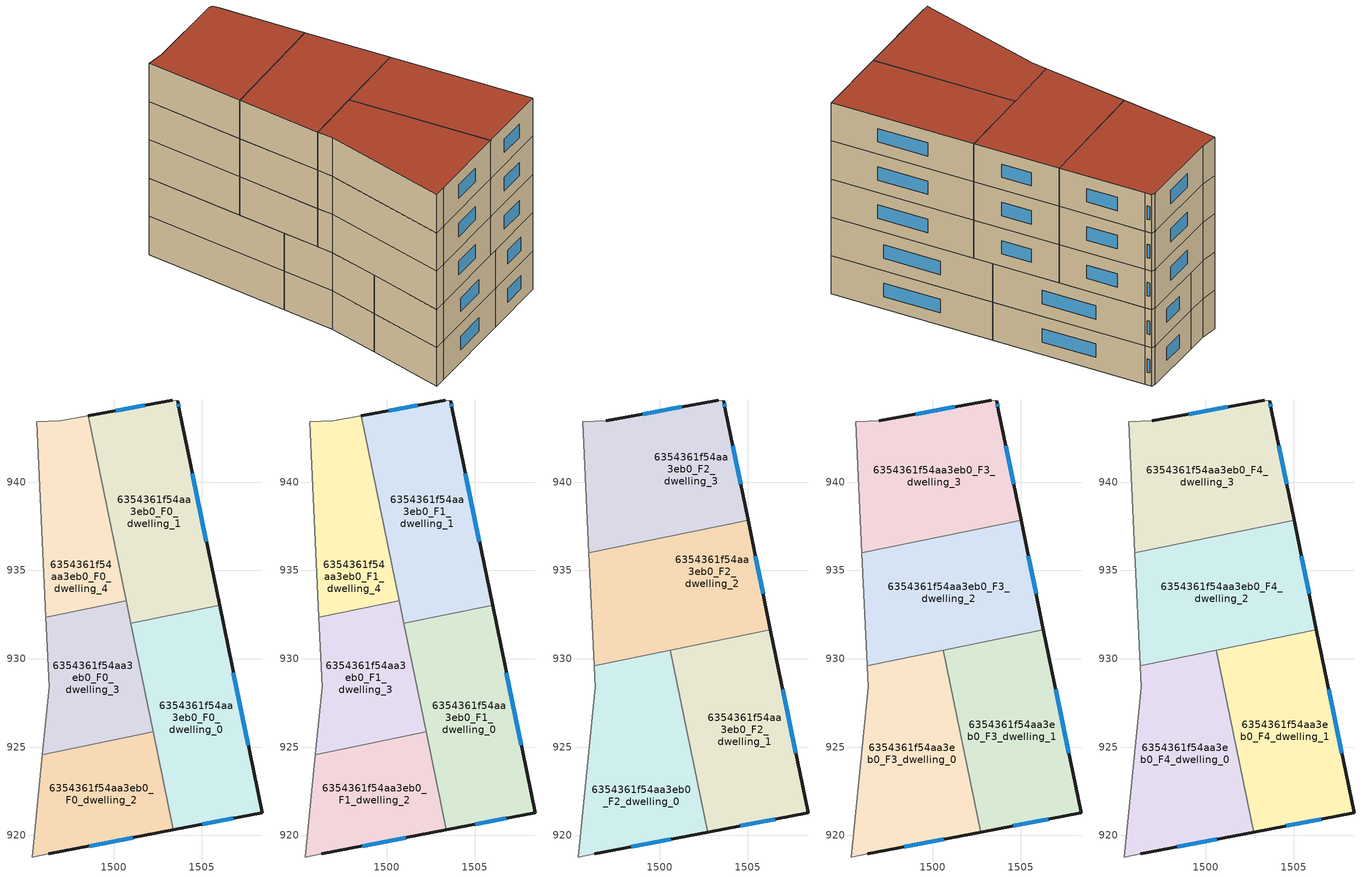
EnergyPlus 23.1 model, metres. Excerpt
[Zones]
6354361f54aa3eb0_F0_dwelling_0
 floor ground (EU_floor_Construction): 1505.99,933.03 1508.41,921.28 1503.38,920.31 1500.98,932 z0
 wall outside (EU_wall_Construction): 1503.38,920.31 1508.41,921.28 1505.99,933.03 z0:3
 wall to 6354361f54aa3eb0_F0_dwelling_1 (EU_wall_Construction): 1505.99,933.03 1500.98,932 z0:3
 wall to 6354361f54aa3eb0_F0_dwelling_3 (EU_wall_Construction): 1500.98,932 1502.24,925.86 z0:3
 wall to 6354361f54aa3eb0_F0_dwelling_2 (EU_wall_Construction): 1502.24,925.86 1503.38,920.31 z0:3
 window (EU_Window_Construction): 1507.62,925.1 1506.78,929.21 / 1505.01,920.63 1506.77,920.97 z0.98:2.02
6354361f54aa3eb0_F0_dwelling_1
 floor ground (EU_floor_Construction): 1503.72,944.1 1505.99,933.03 1500.98,932 1498.56,943.76 1503.32,944.65 1503.62,944.6 z0
 wall outside (EU_wall_Construction): 1503.32,944.65 1498.56,943.76 / 1505.99,933.03 1503.72,944.1 1503.62,944.6 z0:3
 wall adiabatic (EU_wall_Construction): 1503.62,944.6 1503.32,944.65 z0:3
 wall to 6354361f54aa3eb0_F0_dwelling_4 (EU_wall_Construction): 1498.56,943.76 1500.71,933.3 z0:3
 wall to 6354361f54aa3eb0_F0_dwelling_3 (EU_wall_Construction): 1500.71,933.3 1500.98,932 z0:3
 window (EU_Window_Construction): 1501.77,944.36 1500.1,944.05 / 1503.68,944.26 1503.65,944.44 / 1505.25,936.63 1504.46,940.5 z0.98:2.02
6354361f54aa3eb0_F0_dwelling_2
 floor ground (EU_floor_Construction): 1502.24,925.86 1503.38,920.31 1496.33,918.95 1495.4,918.78 1495.97,924.57 z0
 wall outside (EU_wall_Construction): 1496.33,918.95 1503.38,920.31 z0:3
 wall adiabatic (EU_wall_Construction): 1495.97,924.57 1495.4,918.78 1496.33,918.95 z0:3
 wall to 6354361f54aa3eb0_F0_dwelling_3 (EU_wall_Construction): 1502.24,925.86 1495.97,924.57 z0:3
 window (EU_Window_Construction): 1498.62,919.39 1501.09,919.87 z0.98:2.02
6354361f54aa3eb0_F0_dwelling_3
 floor ground (EU_floor_Construction): 1500.71,933.3 1502.24,925.86 1495.97,924.57 1496.35,928.42 1496.16,932.36 z0
 wall adiabatic (EU_wall_Construction): 1496.16,932.36 1496.35,928.42 1495.97,924.57 z0:3
 wall to 6354361f54aa3eb0_F0_dwelling_4 (EU_wall_Construction): 1500.71,933.3 1496.16,932.36 z0:3
6354361f54aa3eb0_F0_dwelling_4
 floor ground (EU_floor_Construction): 1498.56,943.76 1500.71,933.3 1496.16,932.36 1495.65,943.41 1496.98,943.47 z0
 wall adiabatic (EU_wall_Construction): 1498.56,943.76 1496.98,943.47 1495.65,943.41 1496.16,932.36 z0:3
6354361f54aa3eb0_F1_dwelling_0
 floor to 6354361f54aa3eb0_F0_dwelling_0 (EU_floor_Construction): 1505.99,933.03 1508.41,921.28 1503.38,920.31 1500.98,932 z3
 wall outside (EU_wall_Construction): 1503.38,920.31 1508.41,921.28 1505.99,933.03 z3:6
 wall to 6354361f54aa3eb0_F1_dwelling_1 (EU_wall_Construction): 1505.99,933.03 1500.98,932 z3:6
 wall to 6354361f54aa3eb0_F1_dwelling_3 (EU_wall_Construction): 1500.98,932 1502.24,925.86 z3:6
 wall to 6354361f54aa3eb0_F1_dwelling_2 (EU_wall_Construction): 1502.24,925.86 1503.38,920.31 z3:6
 window (EU_Window_Construction): 1507.62,925.1 1506.78,929.21 / 1505.01,920.63 1506.77,920.97 z3.98:5.02
6354361f54aa3eb0_F1_dwelling_1
 floor to 6354361f54aa3eb0_F0_dwelling_1 (EU_floor_Construction): 1503.72,944.1 1505.99,933.03 1500.98,932 1498.56,943.76 1503.32,944.65 1503.62,944.6 z3
 wall outside (EU_wall_Construction): 1503.32,944.65 1498.56,943.76 / 1505.99,933.03 1503.72,944.1 1503.62,944.6 z3:6
 wall adiabatic (EU_wall_Construction): 1503.62,944.6 1503.32,944.65 z3:6
 wall to 6354361f54aa3eb0_F1_dwelling_4 (EU_wall_Construction): 1498.56,943.76 1500.71,933.3 z3:6
 wall to 6354361f54aa3eb0_F1_dwelling_3 (EU_wall_Construction): 1500.71,933.3 1500.98,932 z3:6
 window (EU_Window_Construction): 1501.77,944.36 1500.1,944.05 / 1503.68,944.26 1503.65,944.44 / 1505.25,936.63 1504.46,940.5 z3.98:5.02
6354361f54aa3eb0_F1_dwelling_2
 floor to 6354361f54aa3eb0_F0_dwelling_2 (EU_floor_Construction): 1502.24,925.86 1503.38,920.31 1496.33,918.95 1495.4,918.78 1495.97,924.57 z3
 wall outside (EU_wall_Construction): 1496.33,918.95 1503.38,920.31 z3:6
 wall adiabatic (EU_wall_Construction): 1495.97,924.57 1495.4,918.78 1496.33,918.95 z3:6
 wall to 6354361f54aa3eb0_F1_dwelling_3 (EU_wall_Construction): 1502.24,925.86 1495.97,924.57 z3:6
 window (EU_Window_Construction): 1498.62,919.39 1501.09,919.87 z3.98:5.02
6354361f54aa3eb0_F1_dwelling_3
 floor to 6354361f54aa3eb0_F0_dwelling_3 (EU_floor_Construction): 1500.71,933.3 1502.24,925.86 1495.97,924.57 1496.35,928.42 1496.16,932.36 z3
 wall adiabatic (EU_wall_Construction): 1496.16,932.36 1496.35,928.42 1495.97,924.57 z3:6
 wall to 6354361f54aa3eb0_F1_dwelling_4 (EU_wall_Construction): 1500.71,933.3 1496.16,932.36 z3:6
6354361f54aa3eb0_F1_dwelling_4
 floor to 6354361f54aa3eb0_F0_dwelling_4 (EU_floor_Construction): 1498.56,943.76 1500.71,933.3 1496.16,932.36 1495.65,943.41 1496.98,943.47 z3
 wall adiabatic (EU_wall_Construction): 1498.56,943.76 1496.98,943.47 1495.65,943.41 1496.16,932.36 z3:6
6354361f54aa3eb0_F2_dwelling_0
 floor to 6354361f54aa3eb0_F1_dwelling_2 (EU_floor_Construction): 1501.57,925.72 1502.71,920.18 1496.33,918.95 1495.4,918.78 1495.97,924.57 z6
 floor to 6354361f54aa3eb0_F1_dwelling_3 (EU_floor_Construction): 1500.59,930.49 1501.57,925.72 1495.97,924.57 1496.35,928.42 1496.29,929.61 z6
 wall outside (EU_wall_Construction): 1496.33,918.95 1502.71,920.18 z6:9
 wall to 6354361f54aa3eb0_F2_dwelling_1 (EU_wall_Construction): 1502.71,920.18 1500.59,930.49 z6:9
 wall adiabatic (EU_wall_Construction): 1496.29,929.61 1496.35,928.42 1495.4,918.78 1496.33,918.95 z6:9
 wall to 6354361f54aa3eb0_F2_dwelling_2 (EU_wall_Construction): 1500.59,930.49 1496.29,929.61 z6:9
 window (EU_Window_Construction): 1498.4,919.35 1500.63,919.78 z6.98:8.02
6354361f54aa3eb0_F2_dwelling_1
 floor to 6354361f54aa3eb0_F1_dwelling_0 (EU_floor_Construction): 1506.27,931.66 1508.41,921.28 1503.38,920.31 1501.26,930.63 z6
 floor to 6354361f54aa3eb0_F1_dwelling_2 (EU_floor_Construction): 1502.24,925.86 1503.38,920.31 1502.71,920.18 1501.57,925.72 z6
 floor to 6354361f54aa3eb0_F1_dwelling_3 (EU_floor_Construction): 1501.26,930.63 1502.24,925.86 1501.57,925.72 1500.59,930.49 z6
 wall outside (EU_wall_Construction): 1502.71,920.18 1508.41,921.28 1506.27,931.66 z6:9
 wall to 6354361f54aa3eb0_F2_dwelling_2 (EU_wall_Construction): 1506.27,931.66 1500.59,930.49 z6:9
 window (EU_Window_Construction): 1504.56,920.54 1506.55,920.92 / 1507.71,924.66 1506.97,928.28 z6.98:8.02
6354361f54aa3eb0_F2_dwelling_2
 floor to 6354361f54aa3eb0_F1_dwelling_4 (EU_floor_Construction): 1499.99,936.81 1500.71,933.3 1496.16,932.36 1495.99,935.99 z6
 floor to 6354361f54aa3eb0_F1_dwelling_1 (EU_floor_Construction): 1505,937.85 1505.99,933.03 1500.98,932 1499.99,936.81 z6
 floor to 6354361f54aa3eb0_F1_dwelling_3 (EU_floor_Construction): 1500.71,933.3 1501.26,930.63 1496.29,929.61 1496.16,932.36 z6
 floor to 6354361f54aa3eb0_F1_dwelling_0 (EU_floor_Construction): 1505.99,933.03 1506.27,931.66 1501.26,930.63 1500.98,932 z6
 wall outside (EU_wall_Construction): 1506.27,931.66 1505,937.85 z6:9
 wall to 6354361f54aa3eb0_F2_dwelling_3 (EU_wall_Construction): 1505,937.85 1495.99,935.99 z6:9
 wall adiabatic (EU_wall_Construction): 1495.99,935.99 1496.29,929.61 z6:9
 window (EU_Window_Construction): 1505.86,933.67 1505.41,935.83 z6.98:8.02
6354361f54aa3eb0_F2_dwelling_3
 floor to 6354361f54aa3eb0_F1_dwelling_1 (EU_floor_Construction): 1503.62,944.6 1503.72,944.1 1505,937.85 1499.99,936.81 1498.56,943.76 1503.32,944.65 z6
 floor to 6354361f54aa3eb0_F1_dwelling_4 (EU_floor_Construction): 1498.56,943.76 1499.99,936.81 1495.99,935.99 1495.65,943.41 1496.98,943.47 z6
 wall outside (EU_wall_Construction): 1503.32,944.65 1496.98,943.47 / 1505,937.85 1503.72,944.1 1503.62,944.6 z6:9
 wall adiabatic (EU_wall_Construction): 1496.98,943.47 1495.65,943.41 1495.99,935.99 / 1503.62,944.6 1503.32,944.65 z6:9
 window (EU_Window_Construction): 1501.25,944.27 1499.04,943.85 / 1503.68,944.26 1503.65,944.44 / 1504.58,939.88 1504.13,942.07 z6.98:8.02
6354361f54aa3eb0_F3_dwelling_0
 floor to 6354361f54aa3eb0_F2_dwelling_0 (EU_floor_Construction): 1500.59,930.49 1502.71,920.18 1496.33,918.95 1495.4,918.78 1496.35,928.42 1496.29,929.61 z9
 wall outside (EU_wall_Construction): 1496.33,918.95 1502.71,920.18 z9:12
 wall to 6354361f54aa3eb0_F3_dwelling_1 (EU_wall_Construction): 1502.71,920.18 1500.59,930.49 z9:12
 wall adiabatic (EU_wall_Construction): 1496.29,929.61 1496.35,928.42 1495.4,918.78 1496.33,918.95 z9:12
 wall to 6354361f54aa3eb0_F3_dwelling_2 (EU_wall_Construction): 1500.59,930.49 1496.29,929.61 z9:12
 window (EU_Window_Construction): 1498.4,919.35 1500.63,919.78 z9.98:11.02
6354361f54aa3eb0_F3_dwelling_1
 floor to 6354361f54aa3eb0_F2_dwelling_1 (EU_floor_Construction): 1506.27,931.66 1508.41,921.28 1502.71,920.18 1500.59,930.49 z9
 wall outside (EU_wall_Construction): 1502.71,920.18 1508.41,921.28 1506.27,931.66 z9:12
 wall to 6354361f54aa3eb0_F3_dwelling_2 (EU_wall_Construction): 1506.27,931.66 1500.59,930.49 z9:12
 window (EU_Window_Construction): 1504.56,920.54 1506.55,920.92 / 1507.71,924.66 1506.97,928.28 z9.98:11.02
6354361f54aa3eb0_F3_dwelling_2
 floor to 6354361f54aa3eb0_F2_dwelling_2 (EU_floor_Construction): 1505,937.85 1506.27,931.66 1496.29,929.61 1495.99,935.99 z9
 wall outside (EU_wall_Construction): 1506.27,931.66 1505,937.85 z9:12
 wall to 6354361f54aa3eb0_F3_dwelling_3 (EU_wall_Construction): 1505,937.85 1495.99,935.99 z9:12
 wall adiabatic (EU_wall_Construction): 1495.99,935.99 1496.29,929.61 z9:12
 window (EU_Window_Construction): 1505.86,933.67 1505.41,935.83 z9.98:11.02
6354361f54aa3eb0_F3_dwelling_3
 floor to 6354361f54aa3eb0_F2_dwelling_3 (EU_floor_Construction): 1503.62,944.6 1503.72,944.1 1505,937.85 1495.99,935.99 1495.65,943.41 1496.98,943.47 1503.32,944.65 z9
 wall outside (EU_wall_Construction): 1503.32,944.65 1496.98,943.47 / 1505,937.85 1503.72,944.1 1503.62,944.6 z9:12
 wall adiabatic (EU_wall_Construction): 1496.98,943.47 1495.65,943.41 1495.99,935.99 / 1503.62,944.6 1503.32,944.65 z9:12
 window (EU_Window_Construction): 1501.25,944.27 1499.04,943.85 / 1503.68,944.26 1503.65,944.44 / 1504.58,939.88 1504.13,942.07 z9.98:11.02
6354361f54aa3eb0_F4_dwelling_0
 floor to 6354361f54aa3eb0_F3_dwelling_0 (EU_floor_Construction): 1500.59,930.49 1502.71,920.18 1496.33,918.95 1495.4,918.78 1496.35,928.42 1496.29,929.61 z12
 wall outside (EU_wall_Construction): 1496.33,918.95 1502.71,920.18 z12:15
 wall to 6354361f54aa3eb0_F4_dwelling_1 (EU_wall_Construction): 1502.71,920.18 1500.59,930.49 z12:15
 wall adiabatic (EU_wall_Construction): 1496.29,929.61 1496.35,928.42 1495.4,918.78 1496.33,918.95 z12:15
 wall to 6354361f54aa3eb0_F4_dwelling_2 (EU_wall_Construction): 1500.59,930.49 1496.29,929.61 z12:15
 window (EU_Window_Construction): 1498.4,919.35 1500.63,919.78 z12.98:14.02
 roof outside (EU_roof_Construction): 1502.71,920.18 1500.59,930.49 1496.29,929.61 1496.35,928.42 1495.4,918.78 1496.33,918.95 z15
6354361f54aa3eb0_F4_dwelling_1
 floor to 6354361f54aa3eb0_F3_dwelling_1 (EU_floor_Construction): 1506.27,931.66 1508.41,921.28 1502.71,920.18 1500.59,930.49 z12
 wall outside (EU_wall_Construction): 1502.71,920.18 1508.41,921.28 1506.27,931.66 z12:15
 wall to 6354361f54aa3eb0_F4_dwelling_2 (EU_wall_Construction): 1506.27,931.66 1500.59,930.49 z12:15
 window (EU_Window_Construction): 1504.56,920.54 1506.55,920.92 / 1507.71,924.66 1506.97,928.28 z12.98:14.02
 roof outside (EU_roof_Construction): 1508.41,921.28 1506.27,931.66 1500.59,930.49 1502.71,920.18 z15
6354361f54aa3eb0_F4_dwelling_2
 floor to 6354361f54aa3eb0_F3_dwelling_2 (EU_floor_Construction): 1505,937.85 1506.27,931.66 1496.29,929.61 1495.99,935.99 z12
 wall outside (EU_wall_Construction): 1506.27,931.66 1505,937.85 z12:15
 wall to 6354361f54aa3eb0_F4_dwelling_3 (EU_wall_Construction): 1505,937.85 1495.99,935.99 z12:15
 wall adiabatic (EU_wall_Construction): 1495.99,935.99 1496.29,929.61 z12:15
 window (EU_Window_Construction): 1505.86,933.67 1505.41,935.83 z12.98:14.02
 roof outside (EU_roof_Construction): 1506.27,931.66 1505,937.85 1495.99,935.99 1496.29,929.61 z15
6354361f54aa3eb0_F4_dwelling_3
 floor to 6354361f54aa3eb0_F3_dwelling_3 (EU_floor_Construction): 1503.62,944.6 1503.72,944.1 1505,937.85 1495.99,935.99 1495.65,943.41 1496.98,943.47 1503.32,944.65 z12
 wall outside (EU_wall_Construction): 1503.32,944.65 1496.98,943.47 / 1505,937.85 1503.72,944.1 1503.62,944.6 z12:15
 wall adiabatic (EU_wall_Construction): 1496.98,943.47 1495.65,943.41 1495.99,935.99 / 1503.62,944.6 1503.32,944.65 z12:15
 window (EU_Window_Construction): 1501.25,944.27 1499.04,943.85 / 1503.68,944.26 1503.65,944.44 / 1504.58,939.88 1504.13,942.07 z12.98:14.02
 roof outside (EU_roof_Construction): 1505,937.85 1503.72,944.1 1503.62,944.6 1503.32,944.65 1496.98,943.47 1495.65,943.41 1495.99,935.99 z15
[Building]
EU S2 Campaign: North Axis=0; Terrain=City; Solar Distribution=FullExterior
[Site:Location]
Bologna: Latitude=44.5; Longitude=11.25; Time Zone=1; Elevation=37
[SizingPeriod:WeatherFileDays]
AnnualSizingPeriod: Begin Month=1; Begin Day of Month=1; End Month=12; End Day of Month=31; Day of Week for Start Day=Monday; Use Weather File Daylight Saving Period=No; Use Weather File Rain and Snow Indicators=No
[MATERIAL]
EU_InternalMass_Material: Roughness=MediumRough; Thickness=0.1; Conductivity=1; Density=1800; Specific Heat=900; Thermal Absorptance=0.9; Solar Absorptance=0.7; Visible Absorptance=0.7
[MATERIAL:NOMASS] Roughness=MediumRough; Thermal Absorptance=0.9; Solar Absorptance=0.7; Visible Absorptance=0.7
Name | Thermal Resistance
EU_wall_NoMass | 0.905828
EU_roof_NoMass | 0.37593
EU_floor_NoMass | 0.67114
[WINDOWMATERIAL:SIMPLEGLAZINGSYSTEM]
EU_Window_SimpleGlazing: UFactor=4.52486; Solar Heat Gain Coefficient=0.85; Visible Transmittance=0.85
[CONSTRUCTION]
EU_wall_Construction: EU_wall_NoMass
EU_roof_Construction: EU_roof_NoMass
EU_floor_Construction: EU_floor_NoMass
EU_Window_Construction: EU_Window_SimpleGlazing
EU_InternalMass_Construction: EU_InternalMass_Material
[ZONE] Type=1; Multiplier=1; Ceiling Height=autocalculate; Floor Area=autocalculate; Part of Total Floor Area=Yes
Name | Volume
6354361f54aa3eb0_F0_dwelling_0; 6354361f54aa3eb0_F1_dwelling_0 | 183.747
6354361f54aa3eb0_F2_dwelling_0; 6354361f54aa3eb0_F3_dwelling_0; 6354361f54aa3eb0_F4_dwelling_0 | 183.735
6354361f54aa3eb0_F0_dwelling_1; 6354361f54aa3eb0_F1_dwelling_1 | 183.733
6354361f54aa3eb0_F2_dwelling_1; 6354361f54aa3eb0_F3_dwelling_1; 6354361f54aa3eb0_F4_dwelling_1 | 183.758
6354361f54aa3eb0_F0_dwelling_2; 6354361f54aa3eb0_F1_dwelling_2 | 122.513
6354361f54aa3eb0_F2_dwelling_2; 6354361f54aa3eb0_F3_dwelling_2; 6354361f54aa3eb0_F4_dwelling_2 | 183.738
6354361f54aa3eb0_F0_dwelling_3; 6354361f54aa3eb0_F1_dwelling_3 | 122.503
6354361f54aa3eb0_F2_dwelling_3; 6354361f54aa3eb0_F3_dwelling_3; 6354361f54aa3eb0_F4_dwelling_3 | 183.744
6354361f54aa3eb0_F0_dwelling_4; 6354361f54aa3eb0_F1_dwelling_4 | 122.507
[INTERNALMASS] Construction=EU_InternalMass_Construction
Name | Zone or ZoneList | Surface Area
6354361f54aa3eb0_F0_dwelling_0_EU_InternalMass | 6354361f54aa3eb0_F0_dwelling_0 | 61.2488
6354361f54aa3eb0_F0_dwelling_1_EU_InternalMass | 6354361f54aa3eb0_F0_dwelling_1 | 61.2446
6354361f54aa3eb0_F0_dwelling_2_EU_InternalMass | 6354361f54aa3eb0_F0_dwelling_2 | 40.8375
6354361f54aa3eb0_F0_dwelling_3_EU_InternalMass | 6354361f54aa3eb0_F0_dwelling_3 | 40.8347
6354361f54aa3eb0_F0_dwelling_4_EU_InternalMass | 6354361f54aa3eb0_F0_dwelling_4 | 40.8358
6354361f54aa3eb0_F1_dwelling_0_EU_InternalMass | 6354361f54aa3eb0_F1_dwelling_0 | 61.2488
6354361f54aa3eb0_F1_dwelling_1_EU_InternalMass | 6354361f54aa3eb0_F1_dwelling_1 | 61.2446
6354361f54aa3eb0_F1_dwelling_2_EU_InternalMass | 6354361f54aa3eb0_F1_dwelling_2 | 40.8375
6354361f54aa3eb0_F1_dwelling_3_EU_InternalMass | 6354361f54aa3eb0_F1_dwelling_3 | 40.8347
6354361f54aa3eb0_F1_dwelling_4_EU_InternalMass | 6354361f54aa3eb0_F1_dwelling_4 | 40.8358
6354361f54aa3eb0_F2_dwelling_0_EU_InternalMass | 6354361f54aa3eb0_F2_dwelling_0 | 61.2465
6354361f54aa3eb0_F2_dwelling_1_EU_InternalMass | 6354361f54aa3eb0_F2_dwelling_1 | 61.2516
6354361f54aa3eb0_F2_dwelling_2_EU_InternalMass | 6354361f54aa3eb0_F2_dwelling_2 | 61.2461
6354361f54aa3eb0_F2_dwelling_3_EU_InternalMass | 6354361f54aa3eb0_F2_dwelling_3 | 61.2482
6354361f54aa3eb0_F3_dwelling_0_EU_InternalMass | 6354361f54aa3eb0_F3_dwelling_0 | 61.2465
6354361f54aa3eb0_F3_dwelling_1_EU_InternalMass | 6354361f54aa3eb0_F3_dwelling_1 | 61.2516
6354361f54aa3eb0_F3_dwelling_2_EU_InternalMass | 6354361f54aa3eb0_F3_dwelling_2 | 61.2461
6354361f54aa3eb0_F3_dwelling_3_EU_InternalMass | 6354361f54aa3eb0_F3_dwelling_3 | 61.2482
6354361f54aa3eb0_F4_dwelling_0_EU_InternalMass | 6354361f54aa3eb0_F4_dwelling_0 | 61.2465
6354361f54aa3eb0_F4_dwelling_1_EU_InternalMass | 6354361f54aa3eb0_F4_dwelling_1 | 61.2516
6354361f54aa3eb0_F4_dwelling_2_EU_InternalMass | 6354361f54aa3eb0_F4_dwelling_2 | 61.2461
6354361f54aa3eb0_F4_dwelling_3_EU_InternalMass | 6354361f54aa3eb0_F4_dwelling_3 | 61.2482
[OTHEREQUIPMENT] Fuel Type=Electricity; Design Level Calculation Method=Watts/Area; Power per Zone Floor Area=1; Fraction Latent=0; Fraction Radiant=0; Fraction Lost=0; Carbon Dioxide Generation Rate=0; EndUse Subcategory=EU_Step8_InternalGains
Name | Zone or ZoneList or Space or SpaceList | Schedule
EU_Step8_InternalGain_6354361f54aa3eb0_F0_dwelling_0_f000 | 6354361f54aa3eb0_F0_dwelling_0 | EU_Step8_GainSchedule_6354361f54aa3eb0_F0_dwelling_0_f000
EU_Step8_InternalGain_6354361f54aa3eb0_F0_dwelling_1_f000 | 6354361f54aa3eb0_F0_dwelling_1 | EU_Step8_GainSchedule_6354361f54aa3eb0_F0_dwelling_1_f000
EU_Step8_InternalGain_6354361f54aa3eb0_F0_dwelling_2_f000 | 6354361f54aa3eb0_F0_dwelling_2 | EU_Step8_GainSchedule_6354361f54aa3eb0_F0_dwelling_2_f000
EU_Step8_InternalGain_6354361f54aa3eb0_F0_dwelling_3_f000 | 6354361f54aa3eb0_F0_dwelling_3 | EU_Step8_GainSchedule_6354361f54aa3eb0_F0_dwelling_3_f000
EU_Step8_InternalGain_6354361f54aa3eb0_F0_dwelling_4_f000 | 6354361f54aa3eb0_F0_dwelling_4 | EU_Step8_GainSchedule_6354361f54aa3eb0_F0_dwelling_4_f000
EU_Step8_InternalGain_6354361f54aa3eb0_F1_dwelling_0_f000 | 6354361f54aa3eb0_F1_dwelling_0 | EU_Step8_GainSchedule_6354361f54aa3eb0_F1_dwelling_0_f000
EU_Step8_InternalGain_6354361f54aa3eb0_F1_dwelling_1_f000 | 6354361f54aa3eb0_F1_dwelling_1 | EU_Step8_GainSchedule_6354361f54aa3eb0_F1_dwelling_1_f000
EU_Step8_InternalGain_6354361f54aa3eb0_F1_dwelling_2_f000 | 6354361f54aa3eb0_F1_dwelling_2 | EU_Step8_GainSchedule_6354361f54aa3eb0_F1_dwelling_2_f000
EU_Step8_InternalGain_6354361f54aa3eb0_F1_dwelling_3_f000 | 6354361f54aa3eb0_F1_dwelling_3 | EU_Step8_GainSchedule_6354361f54aa3eb0_F1_dwelling_3_f000
EU_Step8_InternalGain_6354361f54aa3eb0_F1_dwelling_4_f000 | 6354361f54aa3eb0_F1_dwelling_4 | EU_Step8_GainSchedule_6354361f54aa3eb0_F1_dwelling_4_f000
EU_Step8_InternalGain_6354361f54aa3eb0_F2_dwelling_0_f000 | 6354361f54aa3eb0_F2_dwelling_0 | EU_Step8_GainSchedule_6354361f54aa3eb0_F2_dwelling_0_f000
EU_Step8_InternalGain_6354361f54aa3eb0_F2_dwelling_1_f000 | 6354361f54aa3eb0_F2_dwelling_1 | EU_Step8_GainSchedule_6354361f54aa3eb0_F2_dwelling_1_f000
EU_Step8_InternalGain_6354361f54aa3eb0_F2_dwelling_2_f000 | 6354361f54aa3eb0_F2_dwelling_2 | EU_Step8_GainSchedule_6354361f54aa3eb0_F2_dwelling_2_f000
EU_Step8_InternalGain_6354361f54aa3eb0_F2_dwelling_3_f000 | 6354361f54aa3eb0_F2_dwelling_3 | EU_Step8_GainSchedule_6354361f54aa3eb0_F2_dwelling_3_f000
EU_Step8_InternalGain_6354361f54aa3eb0_F3_dwelling_0_f000 | 6354361f54aa3eb0_F3_dwelling_0 | EU_Step8_GainSchedule_6354361f54aa3eb0_F3_dwelling_0_f000
EU_Step8_InternalGain_6354361f54aa3eb0_F3_dwelling_1_f000 | 6354361f54aa3eb0_F3_dwelling_1 | EU_Step8_GainSchedule_6354361f54aa3eb0_F3_dwelling_1_f000
EU_Step8_InternalGain_6354361f54aa3eb0_F3_dwelling_2_f000 | 6354361f54aa3eb0_F3_dwelling_2 | EU_Step8_GainSchedule_6354361f54aa3eb0_F3_dwelling_2_f000
EU_Step8_InternalGain_6354361f54aa3eb0_F3_dwelling_3_f000 | 6354361f54aa3eb0_F3_dwelling_3 | EU_Step8_GainSchedule_6354361f54aa3eb0_F3_dwelling_3_f000
EU_Step8_InternalGain_6354361f54aa3eb0_F4_dwelling_0_f000 | 6354361f54aa3eb0_F4_dwelling_0 | EU_Step8_GainSchedule_6354361f54aa3eb0_F4_dwelling_0_f000
EU_Step8_InternalGain_6354361f54aa3eb0_F4_dwelling_1_f000 | 6354361f54aa3eb0_F4_dwelling_1 | EU_Step8_GainSchedule_6354361f54aa3eb0_F4_dwelling_1_f000
EU_Step8_InternalGain_6354361f54aa3eb0_F4_dwelling_2_f000 | 6354361f54aa3eb0_F4_dwelling_2 | EU_Step8_GainSchedule_6354361f54aa3eb0_F4_dwelling_2_f000
EU_Step8_InternalGain_6354361f54aa3eb0_F4_dwelling_3_f000 | 6354361f54aa3eb0_F4_dwelling_3 | EU_Step8_GainSchedule_6354361f54aa3eb0_F4_dwelling_3_f000
[ZONEVENTILATION:DESIGNFLOWRATE] Schedule=EU_AlwaysOn; Design Flow Rate Calculation Method=AirChanges/Hour; Air Changes per Hour=0.73129; Ventilation Type=Natural; Fan Pressure Rise=0; Fan Total Efficiency=1; Constant Term Coefficient=1; Temperature Term Coefficient=0; Velocity Term Coefficient=0; Velocity Squared Term Coefficient=0; Minimum Indoor Temperature=-100; Maximum Indoor Temperature=100; Delta Temperature=-100; Minimum Outdoor Temperature=-100; Maximum Outdoor Temperature=100; Maximum Wind Speed=40
Name | Zone or ZoneList or Space or SpaceList
EU_ConstantAir_6354361f54aa3eb0_F0_dwelling_0 | 6354361f54aa3eb0_F0_dwelling_0
EU_ConstantAir_6354361f54aa3eb0_F0_dwelling_1 | 6354361f54aa3eb0_F0_dwelling_1
EU_ConstantAir_6354361f54aa3eb0_F0_dwelling_2 | 6354361f54aa3eb0_F0_dwelling_2
EU_ConstantAir_6354361f54aa3eb0_F0_dwelling_3 | 6354361f54aa3eb0_F0_dwelling_3
EU_ConstantAir_6354361f54aa3eb0_F0_dwelling_4 | 6354361f54aa3eb0_F0_dwelling_4
EU_ConstantAir_6354361f54aa3eb0_F1_dwelling_0 | 6354361f54aa3eb0_F1_dwelling_0
EU_ConstantAir_6354361f54aa3eb0_F1_dwelling_1 | 6354361f54aa3eb0_F1_dwelling_1
EU_ConstantAir_6354361f54aa3eb0_F1_dwelling_2 | 6354361f54aa3eb0_F1_dwelling_2
EU_ConstantAir_6354361f54aa3eb0_F1_dwelling_3 | 6354361f54aa3eb0_F1_dwelling_3
EU_ConstantAir_6354361f54aa3eb0_F1_dwelling_4 | 6354361f54aa3eb0_F1_dwelling_4
EU_ConstantAir_6354361f54aa3eb0_F2_dwelling_0 | 6354361f54aa3eb0_F2_dwelling_0
EU_ConstantAir_6354361f54aa3eb0_F2_dwelling_1 | 6354361f54aa3eb0_F2_dwelling_1
EU_ConstantAir_6354361f54aa3eb0_F2_dwelling_2 | 6354361f54aa3eb0_F2_dwelling_2
EU_ConstantAir_6354361f54aa3eb0_F2_dwelling_3 | 6354361f54aa3eb0_F2_dwelling_3
EU_ConstantAir_6354361f54aa3eb0_F3_dwelling_0 | 6354361f54aa3eb0_F3_dwelling_0
EU_ConstantAir_6354361f54aa3eb0_F3_dwelling_1 | 6354361f54aa3eb0_F3_dwelling_1
EU_ConstantAir_6354361f54aa3eb0_F3_dwelling_2 | 6354361f54aa3eb0_F3_dwelling_2
EU_ConstantAir_6354361f54aa3eb0_F3_dwelling_3 | 6354361f54aa3eb0_F3_dwelling_3
EU_ConstantAir_6354361f54aa3eb0_F4_dwelling_0 | 6354361f54aa3eb0_F4_dwelling_0
EU_ConstantAir_6354361f54aa3eb0_F4_dwelling_1 | 6354361f54aa3eb0_F4_dwelling_1
EU_ConstantAir_6354361f54aa3eb0_F4_dwelling_2 | 6354361f54aa3eb0_F4_dwelling_2
EU_ConstantAir_6354361f54aa3eb0_F4_dwelling_3 | 6354361f54aa3eb0_F4_dwelling_3
[HVACTEMPLATE:THERMOSTAT] Constant Heating Setpoint=20; Constant Cooling Setpoint=50
EU_HeatOnly_6354361f54aa3eb0_F0_dwelling_0; EU_HeatOnly_6354361f54aa3eb0_F0_dwelling_1; EU_HeatOnly_6354361f54aa3eb0_F0_dwelling_2; EU_HeatOnly_6354361f54aa3eb0_F0_dwelling_3; EU_HeatOnly_6354361f54aa3eb0_F0_dwelling_4; EU_HeatOnly_6354361f54aa3eb0_F1_dwelling_0; EU_HeatOnly_6354361f54aa3eb0_F1_dwelling_1; EU_HeatOnly_6354361f54aa3eb0_F1_dwelling_2; EU_HeatOnly_6354361f54aa3eb0_F1_dwelling_3; EU_HeatOnly_6354361f54aa3eb0_F1_dwelling_4; EU_HeatOnly_6354361f54aa3eb0_F2_dwelling_0; EU_HeatOnly_6354361f54aa3eb0_F2_dwelling_1; EU_HeatOnly_6354361f54aa3eb0_F2_dwelling_2; EU_HeatOnly_6354361f54aa3eb0_F2_dwelling_3; EU_HeatOnly_6354361f54aa3eb0_F3_dwelling_0; EU_HeatOnly_6354361f54aa3eb0_F3_dwelling_1; EU_HeatOnly_6354361f54aa3eb0_F3_dwelling_2; EU_HeatOnly_6354361f54aa3eb0_F3_dwelling_3; EU_HeatOnly_6354361f54aa3eb0_F4_dwelling_0; EU_HeatOnly_6354361f54aa3eb0_F4_dwelling_1; EU_HeatOnly_6354361f54aa3eb0_F4_dwelling_2; EU_HeatOnly_6354361f54aa3eb0_F4_dwelling_3
[HVACTEMPLATE:ZONE:IDEALLOADSAIRSYSTEM] System Availability Schedule=EU_AlwaysOn; Maximum Heating Supply Air Temperature=50; Minimum Cooling Supply Air Temperature=13; Maximum Heating Supply Air Humidity Ratio=0.0156; Minimum Cooling Supply Air Humidity Ratio=0.0077; Heating Limit=NoLimit; Cooling Limit=NoLimit; Heating Availability Schedule=EU_AlwaysOn; Cooling Availability Schedule=EU_CoolingOff; Dehumidification Control Type=ConstantSensibleHeatRatio; Cooling Sensible Heat Ratio=0.7; Dehumidification Setpoint=60; Humidification Control Type=None; Humidification Setpoint=30; Outdoor Air Method=None; Outdoor Air Flow Rate per Person=0.00944; Outdoor Air Flow Rate per Zone Floor Area=0; Outdoor Air Flow Rate per Zone=0; Demand Controlled Ventilation Type=None; Outdoor Air Economizer Type=NoEconomizer; Heat Recovery Type=None; Sensible Heat Recovery Effectiveness=0.7; Latent Heat Recovery Effectiveness=0.65
Name | Template Thermostat
6354361f54aa3eb0_F0_dwelling_0 | EU_HeatOnly_6354361f54aa3eb0_F0_dwelling_0
6354361f54aa3eb0_F0_dwelling_1 | EU_HeatOnly_6354361f54aa3eb0_F0_dwelling_1
6354361f54aa3eb0_F0_dwelling_2 | EU_HeatOnly_6354361f54aa3eb0_F0_dwelling_2
6354361f54aa3eb0_F0_dwelling_3 | EU_HeatOnly_6354361f54aa3eb0_F0_dwelling_3
6354361f54aa3eb0_F0_dwelling_4 | EU_HeatOnly_6354361f54aa3eb0_F0_dwelling_4
6354361f54aa3eb0_F1_dwelling_0 | EU_HeatOnly_6354361f54aa3eb0_F1_dwelling_0
6354361f54aa3eb0_F1_dwelling_1 | EU_HeatOnly_6354361f54aa3eb0_F1_dwelling_1
6354361f54aa3eb0_F1_dwelling_2 | EU_HeatOnly_6354361f54aa3eb0_F1_dwelling_2
6354361f54aa3eb0_F1_dwelling_3 | EU_HeatOnly_6354361f54aa3eb0_F1_dwelling_3
6354361f54aa3eb0_F1_dwelling_4 | EU_HeatOnly_6354361f54aa3eb0_F1_dwelling_4
6354361f54aa3eb0_F2_dwelling_0 | EU_HeatOnly_6354361f54aa3eb0_F2_dwelling_0
6354361f54aa3eb0_F2_dwelling_1 | EU_HeatOnly_6354361f54aa3eb0_F2_dwelling_1
6354361f54aa3eb0_F2_dwelling_2 | EU_HeatOnly_6354361f54aa3eb0_F2_dwelling_2
6354361f54aa3eb0_F2_dwelling_3 | EU_HeatOnly_6354361f54aa3eb0_F2_dwelling_3
6354361f54aa3eb0_F3_dwelling_0 | EU_HeatOnly_6354361f54aa3eb0_F3_dwelling_0
6354361f54aa3eb0_F3_dwelling_1 | EU_HeatOnly_6354361f54aa3eb0_F3_dwelling_1
6354361f54aa3eb0_F3_dwelling_2 | EU_HeatOnly_6354361f54aa3eb0_F3_dwelling_2
6354361f54aa3eb0_F3_dwelling_3 | EU_HeatOnly_6354361f54aa3eb0_F3_dwelling_3
6354361f54aa3eb0_F4_dwelling_0 | EU_HeatOnly_6354361f54aa3eb0_F4_dwelling_0
6354361f54aa3eb0_F4_dwelling_1 | EU_HeatOnly_6354361f54aa3eb0_F4_dwelling_1
6354361f54aa3eb0_F4_dwelling_2 | EU_HeatOnly_6354361f54aa3eb0_F4_dwelling_2
6354361f54aa3eb0_F4_dwelling_3 | EU_HeatOnly_6354361f54aa3eb0_F4_dwelling_3
[SIZING:ZONE] Zone Cooling Design Supply Air Temperature Input Method=SupplyAirTemperature; Zone Cooling Design Supply Air Temperature=13; Zone Heating Design Supply Air Temperature Input Method=SupplyAirTemperature; Zone Heating Design Supply Air Temperature=50; Zone Cooling Design Supply Air Humidity Ratio=0.008; Zone Heating Design Supply Air Humidity Ratio=0.008; Cooling Design Air Flow Method=DesignDay; Cooling Design Air Flow Rate=0; Cooling Minimum Air Flow per Zone Floor Area=0.000762; Cooling Minimum Air Flow=0; Cooling Minimum Air Flow Fraction=0.2; Heating Design Air Flow Method=DesignDay; Heating Design Air Flow Rate=0; Heating Maximum Air Flow per Zone Floor Area=0.002032; Heating Maximum Air Flow=0.141576; Heating Maximum Air Flow Fraction=0.3; Account for Dedicated Outdoor Air System=No; Dedicated Outdoor Air System Control Strategy=NeutralSupplyAir; Dedicated Outdoor Air Low Setpoint Temperature for Design=autosize; Dedicated Outdoor Air High Setpoint Temperature for Design=autosize; Zone Load Sizing Method=Sensible Load Only No Latent Load; Zone Latent Cooling Design Supply Air Humidity Ratio Input Method=HumidityRatioDifference; Zone Cooling Design Supply Air Humidity Ratio Difference=0.005; Zone Latent Heating Design Supply Air Humidity Ratio Input Method=HumidityRatioDifference; Zone Humidification Design Supply Air Humidity Ratio Difference=0.005
6354361f54aa3eb0_F0_dwelling_0; 6354361f54aa3eb0_F0_dwelling_1; 6354361f54aa3eb0_F0_dwelling_2; 6354361f54aa3eb0_F0_dwelling_3; 6354361f54aa3eb0_F0_dwelling_4; 6354361f54aa3eb0_F1_dwelling_0; 6354361f54aa3eb0_F1_dwelling_1; 6354361f54aa3eb0_F1_dwelling_2; 6354361f54aa3eb0_F1_dwelling_3; 6354361f54aa3eb0_F1_dwelling_4; 6354361f54aa3eb0_F2_dwelling_0; 6354361f54aa3eb0_F2_dwelling_1; 6354361f54aa3eb0_F2_dwelling_2; 6354361f54aa3eb0_F2_dwelling_3; 6354361f54aa3eb0_F3_dwelling_0; 6354361f54aa3eb0_F3_dwelling_1; 6354361f54aa3eb0_F3_dwelling_2; 6354361f54aa3eb0_F3_dwelling_3; 6354361f54aa3eb0_F4_dwelling_0; 6354361f54aa3eb0_F4_dwelling_1; 6354361f54aa3eb0_F4_dwelling_2; 6354361f54aa3eb0_F4_dwelling_3
[SCHEDULE:CONSTANT]
Name | Hourly Value
EU_AlwaysOn | 1
EU_CoolingOff | 0
[SCHEDULE:FILE] Column Number=1; Rows to Skip at Top=0; Number of Hours of Data=8760; Column Separator=Comma; Interpolate to Timestep=No; Minutes per Item=60; Adjust Schedule for Daylight Savings=Yes
Name | File
EU_Step8_GainSchedule_6354361f54aa3eb0_F0_dwelling_0_f000 | ../../schedules/6354361f54aa3eb0/6354361f54aa3eb0_F0_dwelling_0_f000_gain.csv
EU_Step8_GainSchedule_6354361f54aa3eb0_F0_dwelling_1_f000 | ../../schedules/6354361f54aa3eb0/6354361f54aa3eb0_F0_dwelling_1_f000_gain.csv
EU_Step8_GainSchedule_6354361f54aa3eb0_F0_dwelling_2_f000 | ../../schedules/6354361f54aa3eb0/6354361f54aa3eb0_F0_dwelling_2_f000_gain.csv
EU_Step8_GainSchedule_6354361f54aa3eb0_F0_dwelling_3_f000 | ../../schedules/6354361f54aa3eb0/6354361f54aa3eb0_F0_dwelling_3_f000_gain.csv
EU_Step8_GainSchedule_6354361f54aa3eb0_F0_dwelling_4_f000 | ../../schedules/6354361f54aa3eb0/6354361f54aa3eb0_F0_dwelling_4_f000_gain.csv
EU_Step8_GainSchedule_6354361f54aa3eb0_F1_dwelling_0_f000 | ../../schedules/6354361f54aa3eb0/6354361f54aa3eb0_F1_dwelling_0_f000_gain.csv
EU_Step8_GainSchedule_6354361f54aa3eb0_F1_dwelling_1_f000 | ../../schedules/6354361f54aa3eb0/6354361f54aa3eb0_F1_dwelling_1_f000_gain.csv
EU_Step8_GainSchedule_6354361f54aa3eb0_F1_dwelling_2_f000 | ../../schedules/6354361f54aa3eb0/6354361f54aa3eb0_F1_dwelling_2_f000_gain.csv
EU_Step8_GainSchedule_6354361f54aa3eb0_F1_dwelling_3_f000 | ../../schedules/6354361f54aa3eb0/6354361f54aa3eb0_F1_dwelling_3_f000_gain.csv
EU_Step8_GainSchedule_6354361f54aa3eb0_F1_dwelling_4_f000 | ../../schedules/6354361f54aa3eb0/6354361f54aa3eb0_F1_dwelling_4_f000_gain.csv
EU_Step8_GainSchedule_6354361f54aa3eb0_F2_dwelling_0_f000 | ../../schedules/6354361f54aa3eb0/6354361f54aa3eb0_F2_dwelling_0_f000_gain.csv
EU_Step8_GainSchedule_6354361f54aa3eb0_F2_dwelling_1_f000 | ../../schedules/6354361f54aa3eb0/6354361f54aa3eb0_F2_dwelling_1_f000_gain.csv
EU_Step8_GainSchedule_6354361f54aa3eb0_F2_dwelling_2_f000 | ../../schedules/6354361f54aa3eb0/6354361f54aa3eb0_F2_dwelling_2_f000_gain.csv
EU_Step8_GainSchedule_6354361f54aa3eb0_F2_dwelling_3_f000 | ../../schedules/6354361f54aa3eb0/6354361f54aa3eb0_F2_dwelling_3_f000_gain.csv
EU_Step8_GainSchedule_6354361f54aa3eb0_F3_dwelling_0_f000 | ../../schedules/6354361f54aa3eb0/6354361f54aa3eb0_F3_dwelling_0_f000_gain.csv
EU_Step8_GainSchedule_6354361f54aa3eb0_F3_dwelling_1_f000 | ../../schedules/6354361f54aa3eb0/6354361f54aa3eb0_F3_dwelling_1_f000_gain.csv
EU_Step8_GainSchedule_6354361f54aa3eb0_F3_dwelling_2_f000 | ../../schedules/6354361f54aa3eb0/6354361f54aa3eb0_F3_dwelling_2_f000_gain.csv
EU_Step8_GainSchedule_6354361f54aa3eb0_F3_dwelling_3_f000 | ../../schedules/6354361f54aa3eb0/6354361f54aa3eb0_F3_dwelling_3_f000_gain.csv
EU_Step8_GainSchedule_6354361f54aa3eb0_F4_dwelling_0_f000 | ../../schedules/6354361f54aa3eb0/6354361f54aa3eb0_F4_dwelling_0_f000_gain.csv
EU_Step8_GainSchedule_6354361f54aa3eb0_F4_dwelling_1_f000 | ../../schedules/6354361f54aa3eb0/6354361f54aa3eb0_F4_dwelling_1_f000_gain.csv
EU_Step8_GainSchedule_6354361f54aa3eb0_F4_dwelling_2_f000 | ../../schedules/6354361f54aa3eb0/6354361f54aa3eb0_F4_dwelling_2_f000_gain.csv
EU_Step8_GainSchedule_6354361f54aa3eb0_F4_dwelling_3_f000 | ../../schedules/6354361f54aa3eb0/6354361f54aa3eb0_F4_dwelling_3_f000_gain.csv
